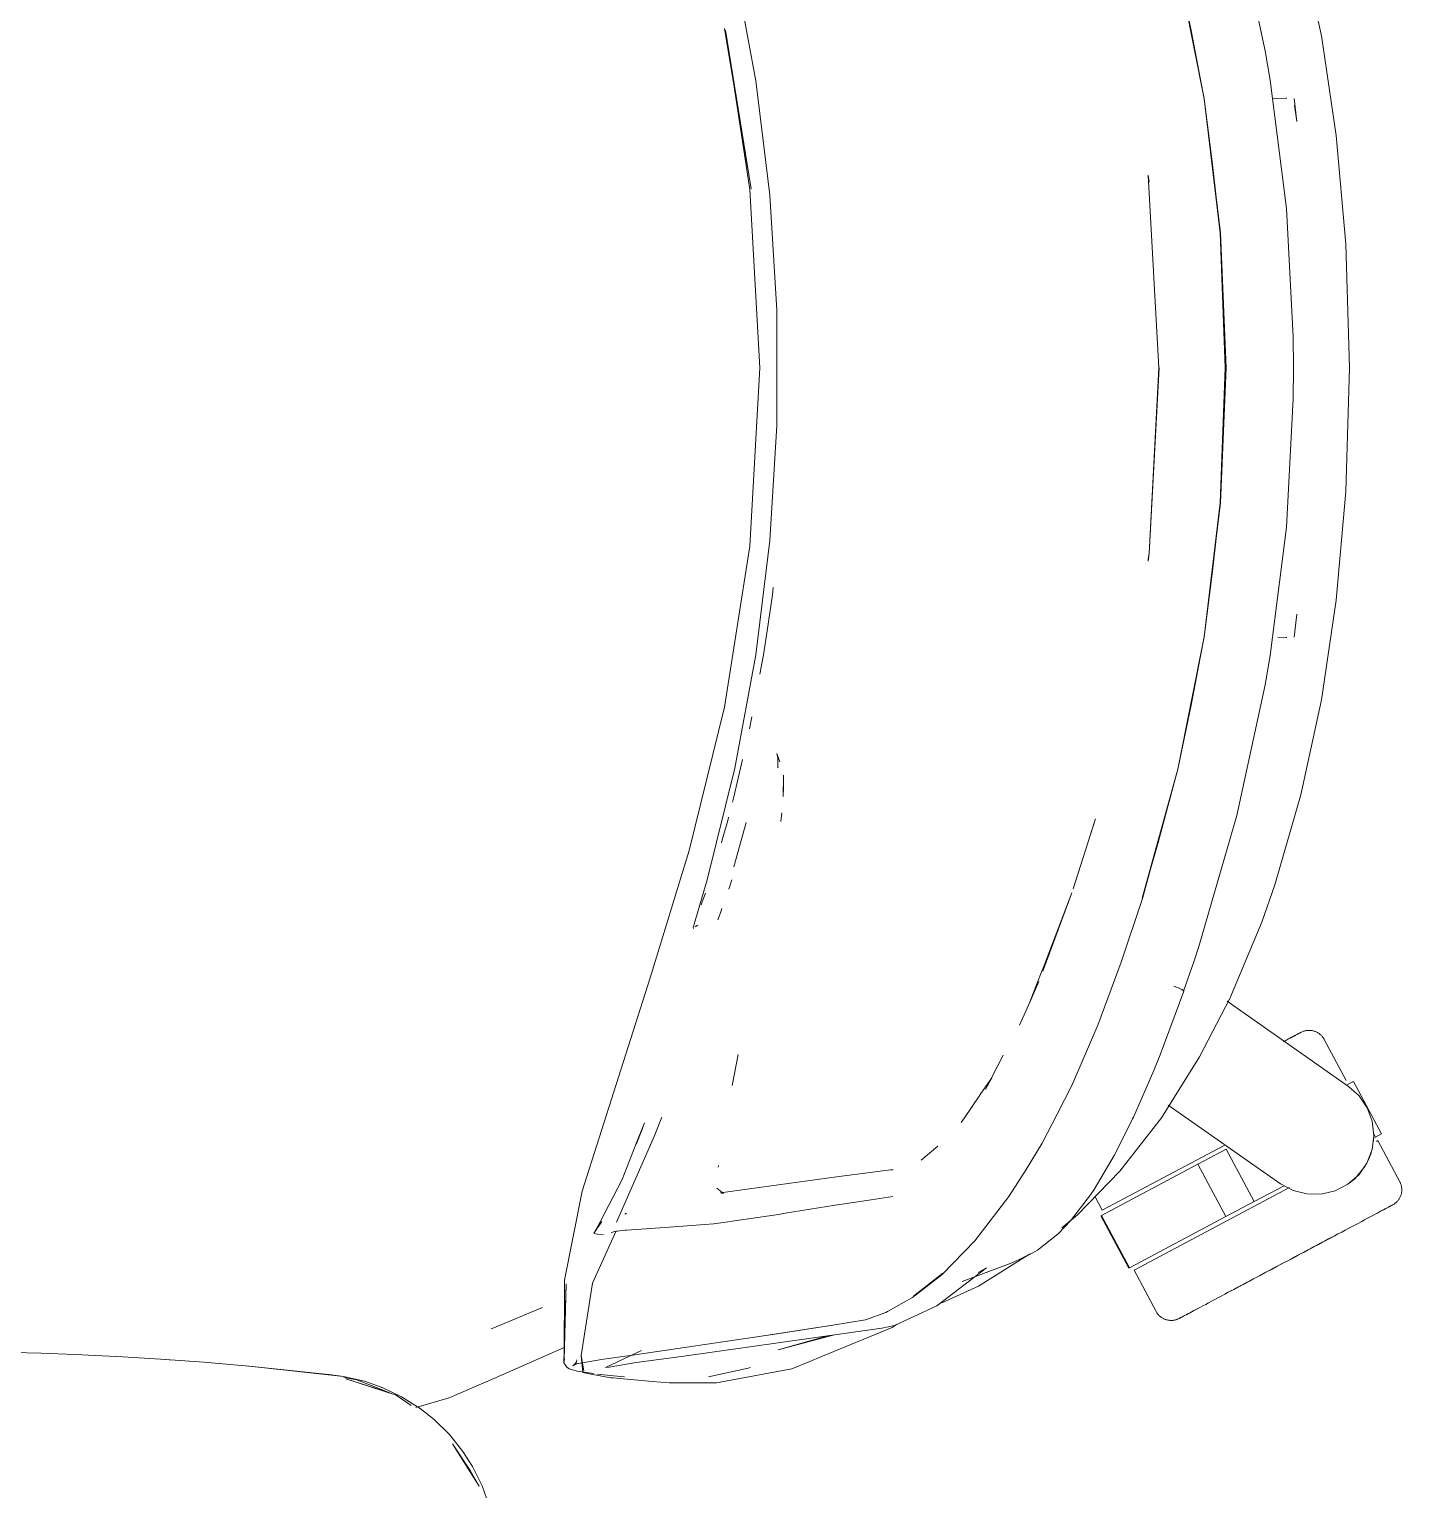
# Model space of a CAD drawing. Header units: millimetres. Extents: x 155927 to 326028, y -36033 to 97293.
# Drawn here: x 165977.1 to 166300.3, y 19121 to 19464.8 of the extents above; entities that cross this region are included whole.
import ezdxf

# ---------------------------------------------------------------- set-up
doc = ezdxf.new("R2010")
doc.units = ezdxf.units.MM
doc.header["$MEASUREMENT"] = 0
doc.layers.add('G-IMPT', color=8, linetype='CONTINUOUS', lineweight=9)
doc.layers.add('I-FURN', color=8, linetype='CONTINUOUS', lineweight=9)

msp = doc.modelspace()

# ---------------------------------------------------------------- linework, layer by layer
at = {"layer": 'G-IMPT'}
for p, q in [((166268.09, 19459.73), (166261.42, 19490.52)), ((166276.52, 19485.62), (166281.33, 19463.26)), ((166143.24, 19479.35), (166148.18, 19452.68)), ((166253.74, 19448.46), (166247.53, 19479.7)), ((166247.53, 19479.7), (166253.74, 19448.54)), ((166247.57, 19479.59), (166250.64, 19464.56)), ((166140.78, 19465.03), (166147.04, 19427.29)), ((166146.78, 19427.11), (166141.04, 19464.65)), ((166147.04, 19427.29), (166141.04, 19464.65)), ((166253.74, 19448.46), (166250.64, 19464.56)), ((166284.83, 19439.84), (166281.33, 19463.26)), ((166269.28, 19452.81), (166268.09, 19459.73)), ((166148.18, 19452.68), (166151.47, 19425.76)), ((166273.09, 19422.64), (166269.28, 19452.81)), ((166257.56, 19416.94), (166253.74, 19448.54)), ((166255.69, 19432.98), (166253.74, 19448.46)), ((166257.53, 19416.9), (166253.74, 19448.46)), ((166269.83, 19448.45), (166271.07, 19448.5)), ((166273.16, 19448.57), (166271.07, 19448.5)), ((166273.16, 19448.57), (166273.05, 19448.57)), ((166274.92, 19448.54), (166275.57, 19443.13)), ((166275.01, 19446.9), (166275.57, 19443.13)), ((166287.09, 19414.27), (166284.83, 19439.84)), ((166255.69, 19432.98), (166257.53, 19416.9)), ((166240.52, 19430.41), (166240.57, 19430.16)), ((166243.07, 19385.13), (166240.57, 19430.47)), ((166240.57, 19430.47), (166240.8, 19428.86)), ((166240.8, 19428.86), (166240.57, 19430.16)), ((166146.78, 19427.11), (166149.13, 19385.13)), ((166153.13, 19398.69), (166151.47, 19425.76)), ((166274.7, 19392.44), (166273.09, 19422.64)), ((166257.53, 19416.9), (166258.2, 19402.01)), ((166257.53, 19416.9), (166258.67, 19385.13)), ((166258.9, 19385.13), (166257.56, 19416.94)), ((166287.94, 19385.13), (166287.09, 19414.27)), ((166258.2, 19402.01), (166258.67, 19385.13)), ((166153.13, 19371.57), (166153.13, 19398.69)), ((166274.7, 19392.44), (166274.8, 19385.13)), ((166146.78, 19343.14), (166149.13, 19385.13)), ((166243.13, 19385.13), (166240.8, 19341.4)), ((166243.07, 19385.13), (166240.8, 19341.4)), ((166257.53, 19353.35), (166258.67, 19385.13)), ((166257.56, 19353.31), (166258.9, 19385.13)), ((166258.2, 19368.24), (166258.67, 19385.13)), ((166274.7, 19377.82), (166274.8, 19385.13)), ((166287.09, 19355.99), (166287.94, 19385.13)), ((166274.7, 19377.82), (166273.09, 19347.61)), ((166153.13, 19371.57), (166151.47, 19344.5)), ((166258.2, 19368.24), (166257.53, 19353.35)), ((166284.83, 19330.42), (166287.09, 19355.99)), ((166257.53, 19353.35), (166253.74, 19321.8)), ((166257.56, 19353.31), (166253.74, 19321.72)), ((166257.53, 19353.35), (166255.69, 19337.27)), ((166273.09, 19347.61), (166269.28, 19317.44)), ((166148.18, 19317.58), (166151.47, 19344.5)), ((166140.78, 19305.23), (166146.78, 19343.14)), ((166240.52, 19339.85), (166240.57, 19340.1)), ((166240.8, 19341.4), (166240.54, 19339.62)), ((166240.8, 19341.4), (166240.57, 19340.1)), ((166253.74, 19321.8), (166255.69, 19337.27)), ((166152.09, 19331.73), (166152.27, 19333.39)), ((166150.8, 19323.21), (166152.09, 19331.73)), ((166281.33, 19307), (166284.83, 19330.42)), ((166274.92, 19321.71), (166275.57, 19327.13)), ((166150.8, 19323.21), (166149.95, 19317.58)), ((166247.57, 19290.67), (166253.74, 19321.8)), ((166247.57, 19290.67), (166253.74, 19321.72)), ((166253.74, 19321.8), (166250.64, 19305.69)), ((166271.07, 19321.76), (166273.16, 19321.68)), ((166273.16, 19321.68), (166273.05, 19321.68)), ((166143.24, 19290.91), (166148.18, 19317.58)), ((166149.15, 19313.05), (166149.7, 19315.95)), ((166149.95, 19317.58), (166149.7, 19315.95)), ((166269.28, 19317.44), (166268.09, 19310.52)), ((166261.42, 19279.73), (166268.09, 19310.52)), ((166247.57, 19290.67), (166250.64, 19305.69)), ((166276.52, 19284.63), (166281.33, 19307)), ((166140.78, 19305.23), (166132.47, 19271.54)), ((166147.22, 19302.95), (166146.68, 19300.13)), ((166145.02, 19292.9), (166144.56, 19290.92)), ((166153.35, 19293.27), (166153.13, 19294.32)), ((166153.13, 19294.32), (166153.82, 19292.37)), ((166153.35, 19293.27), (166153.38, 19290.96)), ((166143.24, 19290.91), (166136.7, 19264.59)), ((166143.01, 19284.17), (166144.56, 19290.92)), ((166153.39, 19291.1), (166153.38, 19290.96)), ((166154.67, 19289.26), (166154.58, 19284.2)), ((166154.67, 19289.26), (166154.66, 19286.48)), ((166247.57, 19290.67), (166239.14, 19260.26)), ((166247.57, 19290.67), (166239.18, 19260.17)), ((166242.91, 19273.42), (166247.57, 19290.67)), ((166154.58, 19284.2), (166154.66, 19286.48)), ((166143.01, 19284.17), (166142.68, 19282.88)), ((166270.35, 19263.39), (166276.52, 19284.63)), ((166141.39, 19278.02), (166141.71, 19279.16)), ((166141.71, 19279.16), (166141.76, 19279.33)), ((166154.27, 19280.41), (166154.05, 19278.31)), ((166228.12, 19278.98), (166222.86, 19262.5)), ((166228.12, 19278.98), (166227.04, 19275.55)), ((166261.42, 19279.73), (166252.48, 19248.9)), ((166141.39, 19278.02), (166140.28, 19274.02)), ((166142.98, 19267.69), (166145.89, 19278.08)), ((166123.28, 19241.57), (166132.47, 19271.54)), ((166140.28, 19274.02), (166140.07, 19273.33)), ((166242.91, 19273.42), (166239.14, 19260.26)), ((166136.7, 19264.59), (166133.62, 19254.16)), ((166142.54, 19264.6), (166141.81, 19262.38)), ((166135.54, 19259.39), (166136.28, 19261.49)), ((166222.59, 19261.51), (166215.77, 19243.1)), ((166222.59, 19261.51), (166215.87, 19244.06)), ((166270.35, 19263.39), (166267.27, 19254.66)), ((166135.54, 19259.39), (166135.29, 19258.73)), ((166139.82, 19256.84), (166140.2, 19257.85)), ((166239.18, 19260.17), (166234.18, 19245.26)), ((166133.56, 19253.89), (166133.62, 19254.16)), ((166139.82, 19256.84), (166139.21, 19255.18)), ((166267.27, 19254.66), (166259.76, 19236.68)), ((166133.43, 19253.37), (166133.48, 19253.6)), ((166133.51, 19253.14), (166133.43, 19253.37)), ((166133.48, 19253.6), (166133.56, 19253.89)), ((166134.52, 19253.91), (166133.91, 19253.52)), ((166134.52, 19253.91), (166134.31, 19253.76)), ((166252.48, 19248.9), (166251.29, 19245.3)), ((166215.87, 19244.06), (166215.21, 19242.34)), ((166228.72, 19230.38), (166234.18, 19245.26)), ((166248.88, 19238.37), (166251.29, 19245.3)), ((166123.28, 19241.57), (166107.29, 19191.33)), ((166212.48, 19235.25), (166215.21, 19242.34)), ((166212.48, 19235.25), (166214.79, 19240.7)), ((166243.35, 19223.4), (166248.92, 19238.37)), ((166247.65, 19239.15), (166246.59, 19239.57)), ((166246.59, 19239.57), (166247.19, 19239.35)), ((166247.65, 19239.15), (166247.19, 19239.35)), ((166247.65, 19239.15), (166248.3, 19238.87)), ((166247.65, 19239.15), (166248.48, 19238.77)), ((166248.3, 19238.87), (166248.48, 19238.77)), ((166248.88, 19238.5), (166248.48, 19238.77)), ((166248.48, 19238.77), (166248.87, 19238.55)), ((166248.88, 19238.5), (166248.87, 19238.55)), ((166248.92, 19238.37), (166248.88, 19238.5)), ((166248.88, 19238.5), (166248.88, 19238.37)), ((166210.29, 19230.41), (166212.48, 19235.25)), ((166252.66, 19222.91), (166259.76, 19236.68)), ((166228.72, 19230.38), (166222.54, 19216.15)), ((166144.01, 19223.46), (166142.59, 19216.2)), ((166206.42, 19223.36), (166202.23, 19215.26)), ((166241.87, 19219.72), (166243.35, 19223.4)), ((166237.09, 19208.77), (166241.87, 19219.72)), ((166243.69, 19208.61), (166252.66, 19222.91)), ((166203.73, 19218.03), (166201.18, 19214.28)), ((166203.73, 19218.03), (166202.23, 19215.26)), ((166200.78, 19213.7), (166197.29, 19208.57)), ((166201.18, 19214.28), (166200.78, 19213.7)), ((166219.15, 19209.42), (166222.54, 19216.15)), ((166219.15, 19209.42), (166215.58, 19202.63)), ((166119.97, 19202.51), (166121.99, 19207.41)), ((166121.99, 19207.41), (166119.97, 19202.31)), ((166119.97, 19202.31), (166121.45, 19206.06)), ((166126.01, 19208.73), (166124.27, 19204.15)), ((166197.29, 19208.57), (166196.54, 19207.46)), ((166237.09, 19208.77), (166232.57, 19199.71)), ((166236.87, 19208.32), (166232.57, 19199.71)), ((166237.09, 19208.77), (166232.87, 19200.31)), ((166243.69, 19208.61), (166233.88, 19196.01)), ((166236.87, 19208.32), (166237.09, 19208.77)), ((166124.27, 19204.15), (166115.35, 19183.99)), ((166116.72, 19194.04), (166119.97, 19202.51)), ((166211.81, 19196.4), (166215.58, 19202.63)), ((166191.01, 19201.93), (166187.11, 19198.6)), ((166232.57, 19199.71), (166227.83, 19191.72)), ((166232.57, 19199.71), (166232.87, 19200.31)), ((166139.33, 19196.98), (166139.37, 19197.33)), ((166167.16, 19194.65), (166180.52, 19196.43)), ((166180.52, 19196.43), (166180.04, 19196.29)), ((166211.81, 19196.4), (166207.93, 19190.31)), ((166223.93, 19185.72), (166233.88, 19196.01)), ((166116.72, 19194.04), (166111.44, 19183.93)), ((166167.16, 19194.65), (166139.83, 19190.92)), ((166107.29, 19191.33), (166103.1, 19170.37)), ((166138.97, 19192.03), (166140.54, 19190.79)), ((166139.83, 19190.92), (166140.09, 19190.87)), ((166140.32, 19190.83), (166140.09, 19190.87)), ((166175.35, 19189.3), (166168.51, 19188.24)), ((166175.35, 19189.3), (166180.42, 19190.05)), ((166199.74, 19179.61), (166207.76, 19190.05)), ((166207.76, 19190.05), (166207.93, 19190.31)), ((166222.26, 19184.3), (166226.97, 19190.43)), ((166226.97, 19190.43), (166227.83, 19191.72)), ((166117.72, 19186.16), (166117.29, 19185.89)), ((166138.31, 19183.65), (166153.53, 19185.86)), ((166153.53, 19185.86), (166155.08, 19186.11)), ((166155.08, 19186.11), (166166.85, 19187.98)), ((166168.51, 19188.24), (166166.85, 19187.98)), ((166220.25, 19182.72), (166223.93, 19185.72)), ((166109.73, 19169.67), (166115.31, 19181.96)), ((166110.09, 19181.48), (166111.93, 19184.18)), ((166110.09, 19181.48), (166111.44, 19183.93)), ((166117.37, 19182.1), (166114.91, 19181.81)), ((166117.37, 19182.1), (166117.74, 19182.14)), ((166121.15, 19182.39), (166117.74, 19182.14)), ((166121.15, 19182.39), (166129.99, 19183.03)), ((166138.23, 19183.64), (166129.99, 19183.03)), ((166138.31, 19183.65), (166138.23, 19183.64)), ((166222.26, 19184.3), (166219.36, 19181.27)), ((166110.09, 19181.48), (166110.06, 19181.65)), ((166110.12, 19181.35), (166110.09, 19181.48)), ((166110.81, 19181.2), (166110.12, 19181.35)), ((166112.33, 19181.04), (166110.81, 19181.2)), ((166114.07, 19181.51), (166114.84, 19181.79)), ((166114.91, 19181.81), (166114.84, 19181.79)), ((166192.01, 19171.71), (166199.74, 19179.61)), ((166214.5, 19177.41), (166219.36, 19181.27)), ((166212, 19176.1), (166200.56, 19168.98)), ((166210.92, 19175.62), (166208.7, 19174.55)), ((166213.36, 19176.79), (166210.92, 19175.62)), ((166212, 19176.1), (166212.77, 19176.6)), ((166213.36, 19176.79), (166214.5, 19177.41)), ((166192.01, 19171.71), (166185.04, 19166.29)), ((166185.27, 19166.62), (166192.22, 19172.02)), ((166192.22, 19172.02), (166188.64, 19169.21)), ((166202.45, 19173.27), (166190.79, 19164.35)), ((166196.79, 19170.04), (166208.7, 19174.55)), ((166202.45, 19173.27), (166200.49, 19172.16)), ((166103.54, 19169.48), (166102.96, 19151.04)), ((166103.1, 19170.37), (166103.06, 19151.5)), ((166103.54, 19169.48), (166103.06, 19151.5)), ((166109.73, 19169.67), (166107.01, 19152.62)), ((166185.27, 19166.62), (166188.64, 19169.21)), ((166200.56, 19168.98), (166191.93, 19165)), ((166185.04, 19166.29), (166179.21, 19163.01)), ((166097.96, 19163.94), (166086.1, 19159.01)), ((166178.78, 19162.79), (166173.99, 19161.04)), ((166178.78, 19162.79), (166179.21, 19163.01)), ((166184.22, 19161.29), (166180.85, 19159.72)), ((166190.79, 19164.35), (166184.22, 19161.29)), ((166085.83, 19158.91), (166086.1, 19159.01)), ((166130.65, 19152.4), (166177.86, 19159.08)), ((166150.56, 19157.35), (166165.75, 19159.67)), ((166151.16, 19157.44), (166166.32, 19159.74)), ((166151.16, 19157.44), (166165.75, 19159.67)), ((166180.3, 19159.24), (166163.85, 19152.44)), ((166173.99, 19161.04), (166166.32, 19159.74)), ((166177.86, 19159.08), (166180.85, 19159.72)), ((166181.47, 19160.01), (166180.3, 19159.24)), ((166094.89, 19150.91), (166103.06, 19154.48)), ((166150.56, 19157.35), (166119.68, 19152.79)), ((166153.44, 19153.95), (166166.39, 19157.45)), ((166153.44, 19153.95), (166165.33, 19157.31)), ((165967.62, 19153.46), (165979.92, 19153.17)), ((165987.8, 19152.88), (165979.92, 19153.17)), ((165987.8, 19152.88), (165999.11, 19152.34)), ((166007.98, 19151.78), (165999.11, 19152.34)), ((166007.98, 19151.78), (166018.27, 19151.05)), ((166010.02, 19151.64), (166008.12, 19151.73)), ((166010.02, 19151.64), (166011.44, 19151.51)), ((166029.66, 19150.06), (166018.27, 19151.05)), ((166087.06, 19147.49), (166094.89, 19150.91)), ((166102.93, 19150.92), (166103.12, 19151.79)), ((166102.93, 19150.92), (166103.32, 19150.35)), ((166102.96, 19151.04), (166103.06, 19151.5)), ((166103.06, 19151.5), (166103.09, 19151.68)), ((166103.12, 19151.79), (166103.09, 19151.68)), ((166105.56, 19150.57), (166111.83, 19151.68)), ((166105.91, 19151.12), (166105.59, 19150.58)), ((166105.91, 19151.12), (166105.99, 19151.62)), ((166107.7, 19149.04), (166107.01, 19152.62)), ((166107.7, 19149.04), (166107.08, 19152.59)), ((166107.08, 19152.59), (166107.46, 19148.63)), ((166119.68, 19152.79), (166111.83, 19151.68)), ((166121.23, 19153.77), (166112.8, 19149.77)), ((166118.69, 19150.75), (166119.98, 19150.96)), ((166130.65, 19152.4), (166119.98, 19150.96)), ((166156.62, 19149.46), (166160.48, 19151.05)), ((166163.85, 19152.44), (166160.48, 19151.05)), ((166051.1, 19147.71), (166028.15, 19150.17)), ((166028.15, 19150.17), (166048.28, 19148.04)), ((166051.1, 19147.71), (166029.66, 19150.06)), ((166051.1, 19147.71), (166048.28, 19148.04)), ((166051.1, 19147.71), (166056.06, 19146.56)), ((166051.18, 19147.49), (166054.23, 19146.92)), ((166075.94, 19142.63), (166087.06, 19147.49)), ((166103.7, 19149.85), (166103.32, 19150.35)), ((166103.7, 19149.85), (166104.23, 19149.53)), ((166106.1, 19148.98), (166104.23, 19149.53)), ((166106.18, 19150.74), (166105.08, 19150.18)), ((166105.59, 19150.58), (166105.08, 19150.18)), ((166106.18, 19150.74), (166105.56, 19150.57)), ((166109.37, 19148.45), (166106.1, 19148.98)), ((166109.79, 19148.19), (166107.46, 19148.63)), ((166109.37, 19148.45), (166109.99, 19148.37)), ((166109.79, 19148.19), (166114.04, 19147.38)), ((166114.68, 19147.85), (166110.88, 19148.27)), ((166112.8, 19149.77), (166113.66, 19149.91)), ((166113.66, 19149.91), (166118.69, 19150.75)), ((166114.68, 19147.85), (166117.27, 19147.64)), ((166137.06, 19147.63), (166146.37, 19149.67)), ((166138.92, 19146.22), (166156.62, 19149.46)), ((166146.37, 19149.67), (166146.94, 19149.82)), ((166063.45, 19143.31), (166051.6, 19147.13)), ((166060.75, 19144.21), (166051.6, 19147.13)), ((166054.23, 19146.92), (166062.41, 19143.72)), ((166060.2, 19145.11), (166056.06, 19146.56)), ((166064.78, 19142.92), (166060.2, 19145.11)), ((166063.45, 19143.31), (166060.75, 19144.21)), ((166114.51, 19147.34), (166114.04, 19147.38)), ((166123.83, 19146.53), (166114.51, 19147.34)), ((166123.83, 19146.53), (166127.79, 19146.19)), ((166127.79, 19146.19), (166131.96, 19146.19)), ((166138.92, 19146.22), (166131.96, 19146.19)), ((166063.45, 19143.31), (166067.03, 19140.89)), ((166064.78, 19142.92), (166069.1, 19140.19)), ((166075.94, 19142.63), (166068.12, 19140.37)), ((166072.41, 19137.56), (166069.1, 19140.19)), ((166076.01, 19134.01), (166072.41, 19137.56)), ((166076.01, 19134.01), (166079.2, 19130.04)), ((166083.06, 19121.89), (166076.74, 19131.84)), ((166080.9, 19125.56), (166076.74, 19131.84)), ((166081.47, 19126.49), (166079.2, 19130.04)), ((166083.06, 19121.89), (166080.9, 19125.56)), ((166083.71, 19121.98), (166081.47, 19126.49)), ((166083.71, 19121.98), (166085.42, 19117.21))]:
    msp.add_line(p, q, dxfattribs=at)
at = {"layer": 'I-FURN'}
for p, q in [((166259.13, 19236.01), (166287.72, 19215.99)), ((166272.4, 19226.5), (166272.93, 19226.79)), ((166273.21, 19226.93), (166272.69, 19226.66)), ((166272.93, 19226.79), (166273.43, 19227.06)), ((166273.69, 19227.19), (166273.21, 19226.93)), ((166273.43, 19227.06), (166273.9, 19227.3)), ((166274.14, 19227.43), (166273.69, 19227.19)), ((166273.9, 19227.3), (166274.33, 19227.53)), ((166274.55, 19227.65), (166274.14, 19227.43)), ((166274.33, 19227.53), (166274.72, 19227.74)), ((166274.92, 19227.84), (166274.55, 19227.65)), ((166274.72, 19227.74), (166275.08, 19227.93)), ((166275.25, 19228.02), (166274.92, 19227.84)), ((166275.08, 19227.93), (166275.4, 19228.1)), ((166275.55, 19228.18), (166275.25, 19228.02)), ((166275.4, 19228.1), (166275.67, 19228.25)), ((166275.81, 19228.32), (166275.55, 19228.18)), ((166275.67, 19228.25), (166275.92, 19228.37)), ((166276.03, 19228.44), (166275.81, 19228.32)), ((166275.92, 19228.37), (166276.12, 19228.48)), ((166276.21, 19228.53), (166276.03, 19228.44)), ((166276.12, 19228.48), (166276.28, 19228.57)), ((166276.35, 19228.61), (166276.21, 19228.53)), ((166276.28, 19228.57), (166276.4, 19228.63)), ((166276.45, 19228.66), (166276.35, 19228.61)), ((166276.4, 19228.63), (166276.48, 19228.68)), ((166276.51, 19228.69), (166276.45, 19228.66)), ((166276.48, 19228.68), (166276.52, 19228.7)), ((166276.53, 19228.7), (166276.51, 19228.69)), ((166276.52, 19228.7), (166276.53, 19228.7)), ((166276.53, 19228.7), (166276.67, 19228.77)), ((166276.67, 19228.77), (166276.82, 19228.84)), ((166276.82, 19228.84), (166276.97, 19228.9)), ((166276.97, 19228.9), (166277.12, 19228.96)), ((166277.12, 19228.96), (166277.27, 19229.01)), ((166277.27, 19229.01), (166277.43, 19229.05)), ((166277.43, 19229.05), (166277.59, 19229.09)), ((166277.59, 19229.09), (166277.75, 19229.12)), ((166277.75, 19229.12), (166277.9, 19229.14)), ((166277.9, 19229.14), (166278.06, 19229.16)), ((166278.06, 19229.16), (166278.23, 19229.17)), ((166278.23, 19229.17), (166278.39, 19229.17)), ((166278.39, 19229.17), (166278.55, 19229.17)), ((166278.55, 19229.17), (166278.71, 19229.16)), ((166278.71, 19229.16), (166278.87, 19229.15)), ((166278.87, 19229.15), (166279.03, 19229.13)), ((166279.03, 19229.13), (166279.19, 19229.1)), ((166279.19, 19229.1), (166279.35, 19229.07)), ((166279.35, 19229.07), (166279.5, 19229.03)), ((166279.5, 19229.03), (166279.66, 19228.98)), ((166279.66, 19228.98), (166279.81, 19228.93)), ((166279.81, 19228.93), (166279.96, 19228.87)), ((166279.96, 19228.87), (166280.11, 19228.8)), ((166280.11, 19228.8), (166280.25, 19228.73)), ((166280.25, 19228.73), (166280.39, 19228.66)), ((166280.39, 19228.66), (166280.53, 19228.58)), ((166280.53, 19228.58), (166280.67, 19228.49)), ((166280.67, 19228.49), (166280.8, 19228.4)), ((166280.8, 19228.4), (166280.93, 19228.3)), ((166280.93, 19228.3), (166281.05, 19228.2)), ((166281.05, 19228.2), (166281.17, 19228.09)), ((166281.17, 19228.09), (166281.29, 19227.98)), ((166281.29, 19227.98), (166281.4, 19227.86)), ((166281.4, 19227.86), (166281.51, 19227.74)), ((166281.51, 19227.74), (166281.61, 19227.61)), ((166281.61, 19227.61), (166281.7, 19227.48)), ((166281.7, 19227.48), (166281.79, 19227.35)), ((166281.79, 19227.35), (166281.88, 19227.21)), ((166281.88, 19227.21), (166281.96, 19227.07)), ((166281.96, 19227.07), (166281.98, 19227.04)), ((166287.13, 19217.35), (166281.98, 19227.04)), ((166287.49, 19216.41), (166288.88, 19217.15)), ((166287.57, 19216.45), (166287.49, 19216.41)), ((166295.45, 19204.79), (166288.88, 19217.15)), ((166287.72, 19215.99), (166290.23, 19213.73)), ((166290.23, 19213.73), (166292.13, 19210.94)), ((166271.67, 19193.06), (166245.24, 19211.57)), ((166292.13, 19210.94), (166293.3, 19207.78)), ((166293.3, 19207.78), (166293.69, 19204.43)), ((166293.69, 19204.43), (166293.26, 19201.09)), ((166293.66, 19204.8), (166294.06, 19204.04)), ((166295.45, 19204.79), (166294.06, 19204.04)), ((166294.06, 19204.04), (166294.14, 19204.09)), ((166294.27, 19203.02), (166294.64, 19203.22)), ((166299.79, 19193.54), (166294.64, 19203.22)), ((166229.74, 19186.83), (166258.43, 19202.09)), ((166252.26, 19197.68), (166258.9, 19201.21)), ((166265.48, 19188.85), (166258.9, 19201.21)), ((166293.26, 19201.09), (166292.04, 19197.94)), ((166229.55, 19185.6), (166252.26, 19197.68)), ((166258.84, 19185.32), (166252.26, 19197.68)), ((166289.27, 19194.32), (166291.56, 19197.1)), ((166292.04, 19197.94), (166290.11, 19195.18)), ((166237.25, 19172.71), (166273.86, 19192.17)), ((166272.54, 19192.6), (166265.48, 19188.85)), ((166274.65, 19191.47), (166271.67, 19193.06)), ((166287.57, 19192.96), (166284.57, 19191.41)), ((166290.11, 19195.18), (166287.57, 19192.96)), ((166287.85, 19193.16), (166289.27, 19194.32)), ((166299.79, 19193.54), (166299.86, 19193.39)), ((166299.86, 19193.39), (166299.93, 19193.25)), ((166299.93, 19193.25), (166299.99, 19193.1)), ((166299.99, 19193.1), (166300.05, 19192.95)), ((166300.05, 19192.95), (166300.1, 19192.79)), ((166300.1, 19192.79), (166300.14, 19192.64)), ((166300.14, 19192.64), (166300.18, 19192.48)), ((166300.18, 19192.48), (166300.21, 19192.32)), ((166300.21, 19192.32), (166300.23, 19192.16)), ((166300.23, 19192.16), (166300.25, 19192)), ((166228.06, 19189.99), (166229.74, 19186.83)), ((166265.48, 19188.85), (166258.84, 19185.32)), ((166277.92, 19190.65), (166274.65, 19191.47)), ((166281.29, 19190.62), (166277.92, 19190.65)), ((166284.57, 19191.41), (166281.29, 19190.62)), ((166299.07, 19188.78), (166298.95, 19188.67)), ((166299.18, 19188.89), (166299.07, 19188.78)), ((166299.29, 19189.01), (166299.18, 19188.89)), ((166299.39, 19189.14), (166299.29, 19189.01)), ((166299.49, 19189.27), (166299.39, 19189.14)), ((166299.58, 19189.4), (166299.49, 19189.27)), ((166299.67, 19189.53), (166299.58, 19189.4)), ((166299.75, 19189.67), (166299.67, 19189.53)), ((166299.82, 19189.81), (166299.75, 19189.67)), ((166299.89, 19189.96), (166299.82, 19189.81)), ((166299.96, 19190.11), (166299.89, 19189.96)), ((166300.02, 19190.26), (166299.96, 19190.11)), ((166300.07, 19190.41), (166300.02, 19190.26)), ((166300.12, 19190.56), (166300.07, 19190.41)), ((166300.16, 19190.72), (166300.12, 19190.56)), ((166300.19, 19190.88), (166300.16, 19190.72)), ((166300.22, 19191.04), (166300.19, 19190.88)), ((166300.24, 19191.2), (166300.22, 19191.04)), ((166300.25, 19191.36), (166300.24, 19191.2)), ((166300.25, 19192), (166300.26, 19191.84)), ((166300.26, 19191.52), (166300.25, 19191.36)), ((166300.26, 19191.84), (166300.26, 19191.68)), ((166300.26, 19191.68), (166300.26, 19191.52)), ((166229.38, 19185.51), (166235.96, 19173.15)), ((166236.13, 19173.24), (166229.55, 19185.6)), ((166258.84, 19185.32), (166236.13, 19173.24)), ((166292.19, 19184.93), (166292.82, 19185.27)), ((166292.82, 19185.27), (166293.42, 19185.59)), ((166293.73, 19185.75), (166293.15, 19185.44)), ((166293.42, 19185.59), (166293.99, 19185.89)), ((166294.29, 19186.04), (166293.73, 19185.75)), ((166293.99, 19185.89), (166294.53, 19186.17)), ((166294.8, 19186.32), (166294.29, 19186.04)), ((166294.53, 19186.17), (166295.03, 19186.44)), ((166295.28, 19186.58), (166294.8, 19186.32)), ((166295.03, 19186.44), (166295.49, 19186.69)), ((166295.73, 19186.81), (166295.28, 19186.58)), ((166295.49, 19186.69), (166295.92, 19186.92)), ((166296.14, 19187.03), (166295.73, 19186.81)), ((166295.92, 19186.92), (166296.32, 19187.12)), ((166296.51, 19187.23), (166296.14, 19187.03)), ((166296.32, 19187.12), (166296.67, 19187.31)), ((166296.85, 19187.41), (166296.51, 19187.23)), ((166296.67, 19187.31), (166296.99, 19187.48)), ((166297.15, 19187.57), (166296.85, 19187.41)), ((166296.99, 19187.48), (166297.27, 19187.63)), ((166297.4, 19187.7), (166297.15, 19187.57)), ((166297.27, 19187.63), (166297.51, 19187.76)), ((166297.62, 19187.82), (166297.4, 19187.7)), ((166297.51, 19187.76), (166297.71, 19187.87)), ((166297.8, 19187.92), (166297.62, 19187.82)), ((166297.71, 19187.87), (166297.87, 19187.95)), ((166297.94, 19187.99), (166297.8, 19187.92)), ((166297.87, 19187.95), (166298, 19188.02)), ((166298.04, 19188.04), (166297.94, 19187.99)), ((166298, 19188.02), (166298.08, 19188.06)), ((166298.11, 19188.08), (166298.04, 19188.04)), ((166298.08, 19188.06), (166298.12, 19188.08)), ((166298.13, 19188.09), (166298.11, 19188.08)), ((166298.12, 19188.08), (166298.13, 19188.09)), ((166298.16, 19188.11), (166298.13, 19188.09)), ((166298.3, 19188.19), (166298.16, 19188.11)), ((166298.44, 19188.27), (166298.3, 19188.19)), ((166298.57, 19188.36), (166298.44, 19188.27)), ((166298.7, 19188.46), (166298.57, 19188.36)), ((166298.83, 19188.56), (166298.7, 19188.46)), ((166298.95, 19188.67), (166298.83, 19188.56)), ((166286.11, 19181.7), (166286.96, 19182.15)), ((166286.96, 19182.15), (166287.78, 19182.59)), ((166287.78, 19182.59), (166288.58, 19183.01)), ((166288.58, 19183.01), (166289.36, 19183.42)), ((166289.36, 19183.42), (166290.11, 19183.82)), ((166290.11, 19183.82), (166290.83, 19184.21)), ((166290.83, 19184.21), (166291.52, 19184.58)), ((166291.52, 19184.58), (166292.19, 19184.93)), ((166280.2, 19178.55), (166279.23, 19178.04)), ((166279.67, 19178.28), (166280.64, 19178.79)), ((166281.15, 19179.06), (166280.2, 19178.55)), ((166280.64, 19178.79), (166281.59, 19179.29)), ((166282.1, 19179.56), (166281.15, 19179.06)), ((166281.59, 19179.29), (166282.53, 19179.79)), ((166283.03, 19180.06), (166282.1, 19179.56)), ((166282.53, 19179.79), (166283.45, 19180.28)), ((166283.94, 19180.54), (166283.03, 19180.06)), ((166283.45, 19180.28), (166284.35, 19180.76)), ((166284.35, 19180.76), (166285.24, 19181.24)), ((166285.24, 19181.24), (166286.11, 19181.7)), ((166272.72, 19174.58), (166273.72, 19175.11)), ((166274.26, 19175.4), (166273.26, 19174.86)), ((166273.72, 19175.11), (166274.73, 19175.64)), ((166275.27, 19175.93), (166274.26, 19175.4)), ((166274.73, 19175.64), (166275.73, 19176.18)), ((166276.27, 19176.46), (166275.27, 19175.93)), ((166275.73, 19176.18), (166276.72, 19176.71)), ((166277.26, 19176.99), (166276.27, 19176.46)), ((166276.72, 19176.71), (166277.72, 19177.23)), ((166278.25, 19177.52), (166277.26, 19176.99)), ((166277.72, 19177.23), (166278.7, 19177.76)), ((166279.23, 19178.04), (166278.25, 19177.52)), ((166278.7, 19177.76), (166279.67, 19178.28)), ((166237.25, 19172.71), (166242.4, 19163.02)), ((166267.28, 19171.68), (166266.3, 19171.17)), ((166266.75, 19171.4), (166267.73, 19171.92)), ((166268.26, 19172.21), (166267.28, 19171.68)), ((166267.73, 19171.92), (166268.72, 19172.45)), ((166269.25, 19172.73), (166268.26, 19172.21)), ((166268.72, 19172.45), (166269.71, 19172.98)), ((166270.25, 19173.26), (166269.25, 19172.73)), ((166269.71, 19172.98), (166270.71, 19173.51)), ((166271.25, 19173.8), (166270.25, 19173.26)), ((166270.71, 19173.51), (166271.71, 19174.04)), ((166272.25, 19174.33), (166271.25, 19173.8)), ((166271.71, 19174.04), (166272.72, 19174.58)), ((166273.26, 19174.86), (166272.25, 19174.33)), ((166260.73, 19168.2), (166259.87, 19167.74)), ((166260.26, 19167.95), (166261.14, 19168.42)), ((166261.62, 19168.68), (166260.73, 19168.2)), ((166261.14, 19168.42), (166262.04, 19168.9)), ((166262.53, 19169.16), (166261.62, 19168.68)), ((166262.04, 19168.9), (166262.95, 19169.38)), ((166263.45, 19169.65), (166262.53, 19169.16)), ((166262.95, 19169.38), (166263.88, 19169.88)), ((166264.39, 19170.15), (166263.45, 19169.65)), ((166263.88, 19169.88), (166264.82, 19170.38)), ((166265.34, 19170.65), (166264.39, 19170.15)), ((166264.82, 19170.38), (166265.78, 19170.89)), ((166266.3, 19171.17), (166265.34, 19170.65)), ((166265.78, 19170.89), (166266.75, 19171.4)), ((166253.44, 19164.33), (166254.09, 19164.67)), ((166254.09, 19164.67), (166254.77, 19165.03)), ((166254.77, 19165.03), (166255.47, 19165.41)), ((166255.47, 19165.41), (166256.21, 19165.8)), ((166256.21, 19165.8), (166256.97, 19166.2)), ((166256.97, 19166.2), (166257.76, 19166.62)), ((166257.76, 19166.62), (166258.57, 19167.05)), ((166258.57, 19167.05), (166259.41, 19167.5)), ((166259.87, 19167.74), (166259.02, 19167.29)), ((166259.41, 19167.5), (166260.26, 19167.95)), ((166242.42, 19162.98), (166242.4, 19163.02)), ((166242.5, 19162.84), (166242.42, 19162.98)), ((166242.59, 19162.71), (166242.5, 19162.84)), ((166242.68, 19162.57), (166242.59, 19162.71)), ((166242.77, 19162.44), (166242.68, 19162.57)), ((166242.87, 19162.32), (166242.77, 19162.44)), ((166242.98, 19162.2), (166242.87, 19162.32)), ((166243.09, 19162.08), (166242.98, 19162.2)), ((166243.21, 19161.97), (166243.09, 19162.08)), ((166243.33, 19161.86), (166243.21, 19161.97)), ((166243.45, 19161.76), (166243.33, 19161.86)), ((166243.58, 19161.66), (166243.45, 19161.76)), ((166243.71, 19161.57), (166243.58, 19161.66)), ((166243.85, 19161.48), (166243.71, 19161.57)), ((166243.99, 19161.4), (166243.85, 19161.48)), ((166244.13, 19161.32), (166243.99, 19161.4)), ((166244.27, 19161.25), (166244.13, 19161.32)), ((166244.42, 19161.19), (166244.27, 19161.25)), ((166247.56, 19161.21), (166247.41, 19161.15)), ((166247.71, 19161.28), (166247.56, 19161.21)), ((166247.85, 19161.35), (166247.71, 19161.28)), ((166247.85, 19161.35), (166247.87, 19161.37)), ((166247.86, 19161.36), (166247.85, 19161.35)), ((166247.9, 19161.38), (166247.86, 19161.36)), ((166247.87, 19161.37), (166247.93, 19161.4)), ((166247.98, 19161.42), (166247.9, 19161.38)), ((166247.93, 19161.4), (166248.03, 19161.45)), ((166248.1, 19161.49), (166247.98, 19161.42)), ((166248.03, 19161.45), (166248.17, 19161.53)), ((166248.26, 19161.57), (166248.1, 19161.49)), ((166248.17, 19161.53), (166248.35, 19161.62)), ((166248.47, 19161.68), (166248.26, 19161.57)), ((166248.35, 19161.62), (166248.57, 19161.74)), ((166248.71, 19161.81), (166248.47, 19161.68)), ((166248.57, 19161.74), (166248.83, 19161.88)), ((166248.99, 19161.96), (166248.71, 19161.81)), ((166248.83, 19161.88), (166249.13, 19162.03)), ((166249.3, 19162.13), (166248.99, 19161.96)), ((166249.13, 19162.03), (166249.46, 19162.21)), ((166249.66, 19162.32), (166249.3, 19162.13)), ((166249.46, 19162.21), (166249.84, 19162.41)), ((166250.05, 19162.52), (166249.66, 19162.32)), ((166249.84, 19162.41), (166250.25, 19162.63)), ((166250.48, 19162.75), (166250.05, 19162.52)), ((166250.25, 19162.63), (166250.69, 19162.86)), ((166250.95, 19163), (166250.48, 19162.75)), ((166250.69, 19162.86), (166251.17, 19163.12)), ((166251.45, 19163.27), (166250.95, 19163)), ((166251.17, 19163.12), (166251.69, 19163.4)), ((166251.98, 19163.55), (166251.45, 19163.27)), ((166251.69, 19163.4), (166252.24, 19163.69)), ((166252.55, 19163.85), (166251.98, 19163.55)), ((166252.24, 19163.69), (166252.83, 19164)), ((166252.83, 19164), (166253.44, 19164.33)), ((166244.57, 19161.13), (166244.42, 19161.19)), ((166244.72, 19161.08), (166244.57, 19161.13)), ((166244.88, 19161.03), (166244.72, 19161.08)), ((166245.03, 19160.99), (166244.88, 19161.03)), ((166245.19, 19160.96), (166245.03, 19160.99)), ((166245.35, 19160.93), (166245.19, 19160.96)), ((166245.51, 19160.91), (166245.35, 19160.93)), ((166245.67, 19160.89), (166245.51, 19160.91)), ((166245.83, 19160.88), (166245.67, 19160.89)), ((166245.99, 19160.88), (166245.83, 19160.88)), ((166246.15, 19160.89), (166245.99, 19160.88)), ((166246.32, 19160.9), (166246.15, 19160.89)), ((166246.48, 19160.92), (166246.32, 19160.9)), ((166246.64, 19160.94), (166246.48, 19160.92)), ((166246.79, 19160.97), (166246.64, 19160.94)), ((166246.95, 19161.01), (166246.79, 19160.97)), ((166247.11, 19161.05), (166246.95, 19161.01)), ((166247.26, 19161.1), (166247.11, 19161.05)), ((166247.41, 19161.15), (166247.26, 19161.1))]:
    msp.add_line(p, q, dxfattribs=at)
for points in [[(166293.66, 19204.8), (166293.66, 19204.57), (166293.67, 19204.03), (166293.63, 19203.36), (166293.59, 19202.99)], [(166290.72, 19195.89), (166290.39, 19195.47), (166290.05, 19195.04), (166289.62, 19194.65)]]:
    msp.add_open_spline(points, degree=3, dxfattribs=at)
msp.add_open_spline([(166293.06, 19200.38), (166292.92, 19199.91), (166292.7, 19199.29), (166292.4, 19198.65), (166292.32, 19198.5)], degree=3, knots=[-0.6, -0.6, -0.6, -0.6, -0.5, -0.4680239, -0.4680239, -0.4680239, -0.4680239], dxfattribs=at)

doc.saveas('drawing.dxf')
